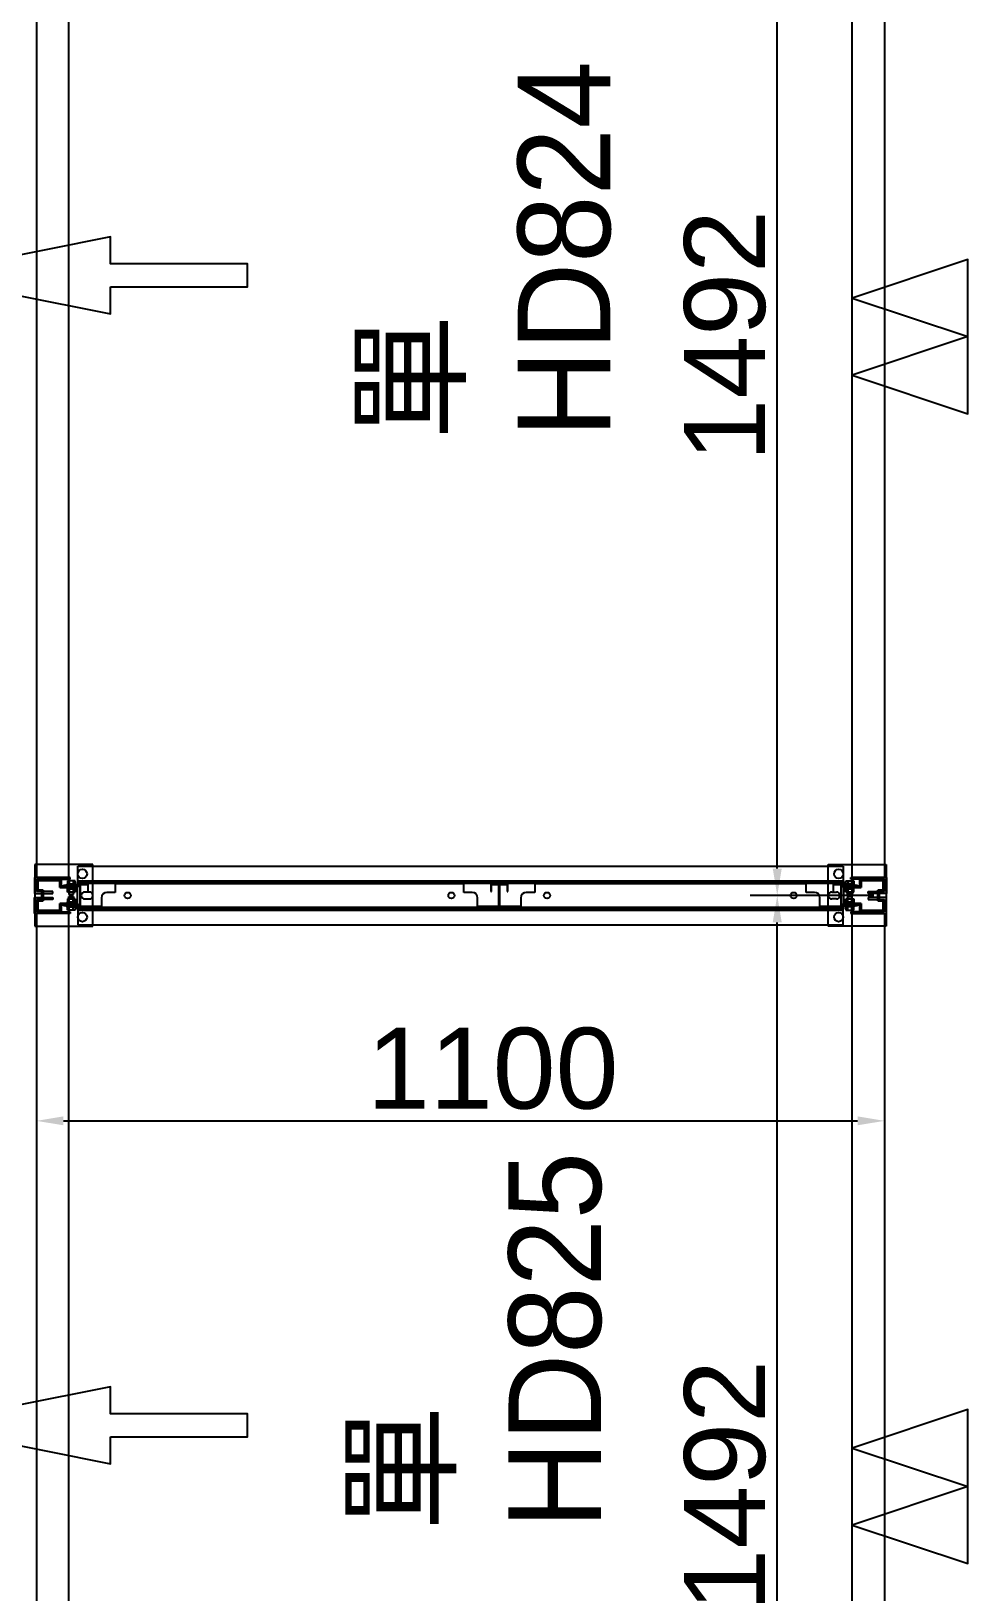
# Model space of a CAD drawing. Header units: millimetres. Extents: x 15382 to 37298, y 7351 to 31127.
# Drawn here: x 23911 to 25126, y 13956 to 15981 of the extents above; entities that cross this region are included whole.
import ezdxf

# ---------------------------------------------------------------- set-up
doc = ezdxf.new("R2010")
doc.units = ezdxf.units.MM
for name, color, linetype in [('111', 7, 'Continuous'), ('113', 3, 'Continuous'), ('114', 6, 'Continuous'), ('115', 30, 'Continuous'), ('116', 12, 'Continuous'), ('544-1', 40, 'Continuous'), ('M40', 3, 'Continuous'), ('M6', 7, 'Continuous'), ('動線', 6, 'Continuous'), ('文字', 7, 'Continuous'), ('標註', 252, 'Continuous')]:
    doc.layers.add(name, color=color, linetype=linetype)
doc.styles.get("Standard").update_dxf_attribs({"font": 'arial.ttf'})
doc.styles.add('新細明體', font='')
doc.styles.get('新細明體').set_extended_font_data('PMingLiU')
doc.dimstyles.new('ISO-25', dxfattribs={"dimtxt": 2.5, "dimasz": 2.5, "dimexe": 1.25, "dimexo": 0.625, "dimtad": 1, "dimtxsty": 'Standard', "dimcen": 2.5, "dimadec": 0, "dimazin": 0, "dimtfac": 1, "dimtmove": 0, "dimatfit": 3, "dimfxl": 1, "dimarcsym": 0})

# ---------------------------------------------------------------- blocks, each defined once
blk = doc.blocks.new('*D86')
at = {"layer": 'Defpoints', "color": 0, "transparency": 16777216}
for p in [(24878.4, 14859.4), (25010.5, 14859.4), (25010.5, 13367.4)]:
    blk.add_point(p, dxfattribs=at)
at = {"layer": '標註', "color": 0, "lineweight": -2, "transparency": 16777216}
for p, q in [((25003.5, 14859.4), (24843.4, 14859.4)), ((24878.4, 13402.4), (24878.4, 14824.4)), ((25003.5, 13367.4), (24843.4, 13367.4))]:
    blk.add_line(p, q, dxfattribs=at)
at = {"layer": '標註', "color": 0, "transparency": 16777216}
for points in [[(24872.5, 14824.4), (24884.2, 14824.4), (24878.4, 14859.4)], [(24872.5, 13402.4), (24884.2, 13402.4), (24878.4, 13367.4)]]:
    blk.add_solid(points, dxfattribs=at)
at = {"layer": '標註', "color": 0, "transparency": 16777216, "insert": (24810.8, 14093.5), "char_height": 105, "attachment_point": 5, "rotation": 90}
blk.add_mtext('1492', dxfattribs=at)
blk = doc.blocks.new('*D88')
at = {"layer": 'Defpoints', "color": 0, "transparency": 16777216}
for p in [(23917.5, 14801), (25017.5, 14801), (25017.5, 14567)]:
    blk.add_point(p, dxfattribs=at)
at = {"layer": '標註', "color": 0, "lineweight": -2, "transparency": 16777216}
for p, q in [((23917.5, 14794), (23917.5, 14532)), ((25017.5, 14794), (25017.5, 14532)), ((23952.5, 14567), (24982.5, 14567))]:
    blk.add_line(p, q, dxfattribs=at)
at = {"layer": '標註', "color": 0, "transparency": 16777216}
for points in [[(23952.5, 14572.8), (23952.5, 14561.2), (23917.5, 14567)], [(24982.5, 14572.8), (24982.5, 14561.2), (25017.5, 14567)]]:
    blk.add_solid(points, dxfattribs=at)
at = {"layer": '標註', "color": 0, "transparency": 16777216, "insert": (24509.3, 14634.6), "char_height": 105, "attachment_point": 5}
blk.add_mtext('1100', dxfattribs=at)
blk = doc.blocks.new('*D82')
at = {"layer": 'Defpoints', "color": 0, "transparency": 16777216}
for p in [(24878.4, 16351.4), (25010.5, 16351.4), (25010.5, 14859.4)]:
    blk.add_point(p, dxfattribs=at)
at = {"layer": '標註', "color": 0, "lineweight": -2, "transparency": 16777216}
for p, q in [((25003.5, 16351.4), (24843.4, 16351.4)), ((24878.4, 14894.4), (24878.4, 16316.4)), ((25003.5, 14859.4), (24843.4, 14859.4))]:
    blk.add_line(p, q, dxfattribs=at)
at = {"layer": '標註', "color": 0, "transparency": 16777216}
for points in [[(24872.5, 16316.4), (24884.2, 16316.4), (24878.4, 16351.4)], [(24872.5, 14894.4), (24884.2, 14894.4), (24878.4, 14859.4)]]:
    blk.add_solid(points, dxfattribs=at)
at = {"layer": '標註', "color": 0, "transparency": 16777216, "insert": (24810.8, 15585.5), "char_height": 105, "attachment_point": 5, "rotation": 90}
blk.add_mtext('1492', dxfattribs=at)

msp = doc.modelspace()

# ---------------------------------------------------------------- linework, layer by layer
at = {"layer": '111'}
for p, q in [((23970.527, 14876.998), (23970.527, 14875.398)), ((24964.527, 14876.998), (23970.527, 14876.998)), ((23970.527, 14841.798), (23970.527, 14876.998)), ((23970.527, 14876.998), (24964.527, 14876.998)), ((23970.527, 14875.398), (24964.527, 14875.398)), ((23986.027, 14863.898), (23980.027, 14863.898)), ((24949.027, 14863.898), (24955.027, 14863.898)), ((24964.527, 14875.398), (24964.527, 14876.998)), ((24964.527, 14876.998), (24964.527, 14841.798)), ((23970.527, 14841.798), (23970.527, 14843.398)), ((23970.527, 14843.398), (24964.527, 14843.398)), ((24964.527, 14841.798), (23970.527, 14841.798)), ((24964.527, 14841.798), (23970.527, 14841.798)), ((23975.527, 14859.398), (23975.527, 14859.398)), ((23980.027, 14854.898), (23986.027, 14854.898)), ((23990.527, 14859.398), (23990.527, 14859.398)), ((24944.527, 14859.398), (24944.527, 14859.398)), ((24955.027, 14854.898), (24949.027, 14854.898)), ((24959.527, 14859.398), (24959.527, 14859.398)), ((24964.527, 14843.398), (24964.527, 14841.798))]:
    msp.add_line(p, q, dxfattribs=at)
for centre, start, end in [((23980.027, 14859.398), 90, 180), ((23986.027, 14859.398), 0, 90), ((24949.027, 14859.398), 90, 180), ((24955.027, 14859.398), 0, 90), ((23980.027, 14859.398), 180, 270), ((23986.027, 14859.398), 270, 0), ((24949.027, 14859.398), 180, 270), ((24955.027, 14859.398), 270, 0)]:
    msp.add_arc(centre, 4.5, start, end, dxfattribs=at)
at = {"layer": '113'}
for p, q in [((23990.527, 14899.398), (23915.527, 14899.398)), ((23915.527, 14899.398), (23915.527, 14819.398)), ((23990.527, 14819.398), (23990.527, 14899.398)), ((24944.527, 14819.398), (24944.527, 14899.398)), ((24944.527, 14899.398), (25019.527, 14899.398)), ((25019.527, 14899.398), (25019.527, 14819.398)), ((23915.527, 14819.398), (23990.527, 14819.398)), ((25019.527, 14819.398), (24944.527, 14819.398))]:
    msp.add_line(p, q, dxfattribs=at)
at = {"layer": '113', "lineweight": -3}
for centre in [(23977.027, 14887.398), (24958.027, 14887.398), (23977.027, 14831.398), (24958.027, 14831.398)]:
    msp.add_circle(centre, 6, dxfattribs=at)
at = {"layer": '114'}
for points in [[(23959.527, 14882.898), (23959.527, 16327.898), (23917.527, 16327.898), (23917.527, 14882.898)], [(24975.527, 14882.898), (24975.527, 16327.898), (25017.527, 16327.898), (25017.527, 14882.898)], [(23959.527, 13390.898), (23959.527, 14835.898), (23917.527, 14835.898), (23917.527, 13390.898)], [(24975.527, 13390.898), (24975.527, 14835.898), (25017.527, 14835.898), (25017.527, 13390.898)]]:
    msp.add_lwpolyline(points, close=True, dxfattribs=at)
at = {"layer": '115'}
for p, q in [((23971.027, 14872.598), (23971.027, 14897.398)), ((23971.027, 14897.398), (24964.027, 14897.398)), ((24964.027, 14897.398), (24964.027, 14872.598)), ((23952.527, 14871.398), (23952.527, 14872.598)), ((23952.527, 14872.598), (23971.027, 14872.598)), ((23952.527, 14871.398), (23952.527, 14872.598)), ((23952.527, 14872.598), (23971.027, 14872.598)), ((23972.227, 14871.398), (23952.527, 14871.398)), ((23972.227, 14871.398), (23952.527, 14871.398)), ((23971.027, 14872.598), (23971.027, 14878.598)), ((23971.027, 14878.598), (24964.027, 14878.598)), ((24962.827, 14877.398), (23972.227, 14877.398)), ((23972.227, 14877.398), (23972.227, 14871.398)), ((24962.827, 14877.398), (23972.227, 14877.398)), ((23972.227, 14877.398), (23972.227, 14871.398)), ((24962.827, 14871.398), (24962.827, 14877.398)), ((24962.827, 14871.398), (24962.827, 14877.398)), ((24982.527, 14871.398), (24962.827, 14871.398)), ((24982.527, 14871.398), (24962.827, 14871.398)), ((24964.027, 14878.598), (24964.027, 14872.598)), ((24964.027, 14872.598), (24982.527, 14872.598)), ((24964.027, 14872.598), (24982.527, 14872.598)), ((24982.527, 14872.598), (24982.527, 14871.398)), ((24982.527, 14872.598), (24982.527, 14871.398)), ((23972.227, 14847.398), (23952.527, 14847.398)), ((23952.527, 14847.398), (23952.527, 14846.198)), ((23972.227, 14847.398), (23952.527, 14847.398)), ((23952.527, 14847.398), (23952.527, 14846.198)), ((23952.527, 14846.198), (23971.027, 14846.198)), ((23952.527, 14846.198), (23971.027, 14846.198)), ((23971.027, 14846.198), (23971.027, 14840.198)), ((23971.027, 14846.198), (23971.027, 14821.398)), ((23972.227, 14841.398), (23972.227, 14847.398)), ((23972.227, 14841.398), (23972.227, 14847.398)), ((24982.527, 14847.398), (24962.827, 14847.398)), ((24962.827, 14847.398), (24962.827, 14841.398)), ((24982.527, 14847.398), (24962.827, 14847.398)), ((24962.827, 14847.398), (24962.827, 14841.398)), ((24964.027, 14846.198), (24982.527, 14846.198)), ((24964.027, 14840.198), (24964.027, 14846.198)), ((24964.027, 14846.198), (24982.527, 14846.198)), ((24964.027, 14821.398), (24964.027, 14846.198)), ((24982.527, 14846.198), (24982.527, 14847.398)), ((24982.527, 14846.198), (24982.527, 14847.398)), ((23971.027, 14840.198), (24964.027, 14840.198)), ((24962.827, 14841.398), (23972.227, 14841.398)), ((24962.827, 14841.398), (23972.227, 14841.398)), ((23971.027, 14821.398), (24964.027, 14821.398))]:
    msp.add_line(p, q, dxfattribs=at)
at = {"layer": '115', "lineweight": -3}
for p, q in [((23959.027, 14872.598), (23966.027, 14872.598)), ((23959.027, 14871.398), (23959.027, 14872.598)), ((23966.027, 14871.398), (23959.027, 14871.398)), ((23962.527, 14872.598), (23966.027, 14872.598)), ((23962.527, 14871.398), (23962.527, 14872.598)), ((23966.027, 14871.398), (23962.527, 14871.398)), ((23966.027, 14872.598), (23966.027, 14871.398)), ((23966.027, 14872.598), (23966.027, 14871.398)), ((24976.027, 14872.598), (24969.027, 14872.598)), ((24969.027, 14872.598), (24969.027, 14871.398)), ((24972.527, 14872.598), (24969.027, 14872.598)), ((24969.027, 14872.598), (24969.027, 14871.398)), ((24969.027, 14871.398), (24976.027, 14871.398)), ((24969.027, 14871.398), (24972.527, 14871.398)), ((24972.527, 14871.398), (24972.527, 14872.598)), ((24976.027, 14871.398), (24976.027, 14872.598)), ((23966.027, 14847.398), (23959.027, 14847.398)), ((23959.027, 14847.398), (23959.027, 14846.198)), ((23959.027, 14846.198), (23966.027, 14846.198)), ((23966.027, 14847.398), (23962.527, 14847.398)), ((23962.527, 14847.398), (23962.527, 14846.198)), ((23962.527, 14846.198), (23966.027, 14846.198)), ((23966.027, 14846.198), (23966.027, 14847.398)), ((23966.027, 14846.198), (23966.027, 14847.398)), ((24969.027, 14846.198), (24969.027, 14847.398)), ((24969.027, 14847.398), (24976.027, 14847.398)), ((24969.027, 14846.198), (24969.027, 14847.398)), ((24969.027, 14847.398), (24972.527, 14847.398)), ((24976.027, 14846.198), (24969.027, 14846.198)), ((24972.527, 14846.198), (24969.027, 14846.198)), ((24972.527, 14847.398), (24972.527, 14846.198)), ((24976.027, 14847.398), (24976.027, 14846.198))]:
    msp.add_line(p, q, dxfattribs=at)
at = {"layer": '116'}
for p, q in [((23961.027, 14882.898), (23915.027, 14882.898)), ((23915.027, 14882.898), (23915.027, 14863.398)), ((23961.027, 14880.398), (23961.027, 14882.898)), ((24974.027, 14880.398), (24974.027, 14882.898)), ((24974.027, 14882.898), (25020.027, 14882.898)), ((24996.549, 14880.398), (24996.549, 14882.898)), ((25001.527, 14880.398), (25001.527, 14882.898)), ((25006.505, 14880.398), (25006.505, 14882.898)), ((25020.027, 14882.898), (25020.027, 14863.398)), ((23915.027, 14864.398), (23915.027, 14861.898)), ((23917.527, 14864.398), (23917.527, 14880.398)), ((23917.527, 14880.398), (23961.027, 14880.398)), ((23938.527, 14864.398), (23917.527, 14864.398)), ((23938.527, 14861.898), (23938.527, 14864.398)), ((25017.527, 14880.398), (24974.027, 14880.398)), ((24996.527, 14861.898), (24996.527, 14864.398)), ((24996.527, 14864.398), (25017.527, 14864.398)), ((25017.527, 14864.398), (25017.527, 14880.398)), ((25020.027, 14864.398), (25020.027, 14861.898)), ((23915.027, 14861.898), (23938.527, 14861.898)), ((23915.027, 14854.398), (23915.027, 14856.898)), ((23915.027, 14856.898), (23938.527, 14856.898)), ((23915.027, 14835.898), (23915.027, 14855.398)), ((23938.527, 14854.398), (23917.527, 14854.398)), ((23917.527, 14854.398), (23917.527, 14838.398)), ((23938.527, 14856.898), (23938.527, 14854.398)), ((25020.027, 14861.898), (24996.527, 14861.898)), ((25020.027, 14856.898), (24996.527, 14856.898)), ((24996.527, 14856.898), (24996.527, 14854.398)), ((24996.527, 14854.398), (25017.527, 14854.398)), ((25017.527, 14854.398), (25017.527, 14838.398)), ((25020.027, 14854.398), (25020.027, 14856.898)), ((25020.027, 14835.898), (25020.027, 14855.398)), ((23961.027, 14835.898), (23915.027, 14835.898)), ((23917.527, 14838.398), (23961.027, 14838.398)), ((23961.027, 14838.398), (23961.027, 14835.898)), ((25017.527, 14838.398), (24974.027, 14838.398)), ((24974.027, 14838.398), (24974.027, 14835.898)), ((24974.027, 14835.898), (25020.027, 14835.898))]:
    msp.add_line(p, q, dxfattribs=at)
at = {"layer": '116', "lineweight": -3}
for p, q in [((25006.505, 14882.898), (24996.549, 14882.898)), ((24996.549, 14882.898), (24996.549, 14880.398)), ((25001.527, 14882.898), (24996.549, 14882.898)), ((24996.549, 14882.898), (24996.549, 14880.398)), ((25001.527, 14880.398), (25001.527, 14882.898)), ((25006.505, 14880.398), (25006.505, 14882.898)), ((24996.549, 14880.398), (25006.505, 14880.398)), ((24996.549, 14880.398), (25001.527, 14880.398))]:
    msp.add_line(p, q, dxfattribs=at)
at = {"layer": '544-1'}
for p, q in [((23984.727, 14874.398), (23973.727, 14874.398)), ((23973.727, 14874.398), (23973.727, 14844.398)), ((23974.527, 14845.198), (23974.527, 14873.598)), ((23974.527, 14873.598), (23983.927, 14873.598)), ((23983.927, 14873.598), (23983.927, 14864.398)), ((23983.927, 14864.398), (23984.727, 14864.398)), ((23984.727, 14864.398), (23984.727, 14874.398)), ((24019.727, 14863.398), (24008.727, 14863.398)), ((24471.727, 14874.398), (24019.727, 14874.398)), ((24019.727, 14874.398), (24019.727, 14863.398)), ((24471.727, 14863.398), (24471.727, 14874.398)), ((24482.727, 14863.398), (24471.727, 14863.398)), ((24517.727, 14874.398), (24506.727, 14874.398)), ((24506.727, 14874.398), (24506.727, 14864.398)), ((24506.727, 14864.398), (24507.527, 14864.398)), ((24507.527, 14864.398), (24507.527, 14873.598)), ((24507.527, 14873.598), (24516.927, 14873.598)), ((24516.927, 14873.598), (24516.927, 14845.198)), ((24517.727, 14844.398), (24517.727, 14874.398)), ((24528.727, 14874.398), (24517.727, 14874.398)), ((24517.727, 14874.398), (24517.727, 14844.398)), ((24518.527, 14845.198), (24518.527, 14873.598)), ((24518.527, 14873.598), (24527.927, 14873.598)), ((24527.927, 14873.598), (24527.927, 14864.398)), ((24527.927, 14864.398), (24528.727, 14864.398)), ((24528.727, 14864.398), (24528.727, 14874.398)), ((24563.727, 14863.398), (24552.727, 14863.398)), ((24915.727, 14874.398), (24563.727, 14874.398)), ((24563.727, 14874.398), (24563.727, 14863.398)), ((24915.727, 14863.398), (24915.727, 14874.398)), ((24926.727, 14863.398), (24915.727, 14863.398)), ((24961.727, 14874.398), (24950.727, 14874.398)), ((24950.727, 14874.398), (24950.727, 14864.398)), ((24950.727, 14864.398), (24951.527, 14864.398)), ((24951.527, 14864.398), (24951.527, 14873.598)), ((24951.527, 14873.598), (24960.927, 14873.598)), ((24960.927, 14873.598), (24960.927, 14845.198)), ((24961.727, 14844.398), (24961.727, 14874.398)), ((23973.727, 14845.198), (23973.727, 14844.398)), ((23973.727, 14844.398), (24517.727, 14844.398)), ((23973.727, 14844.398), (23974.527, 14844.398)), ((24001.727, 14845.198), (23974.527, 14845.198)), ((24001.727, 14856.398), (24001.727, 14845.198)), ((24489.727, 14845.198), (24489.727, 14856.398)), ((24516.927, 14845.198), (24489.727, 14845.198)), ((24517.727, 14845.198), (24517.727, 14844.398)), ((24517.727, 14844.398), (24961.727, 14844.398)), ((24517.727, 14844.398), (24518.527, 14844.398)), ((24545.727, 14845.198), (24518.527, 14845.198)), ((24545.727, 14856.398), (24545.727, 14845.198)), ((24933.727, 14845.198), (24933.727, 14856.398)), ((24960.927, 14845.198), (24933.727, 14845.198))]:
    msp.add_line(p, q, dxfattribs=at)
for centre in [(24035.727, 14859.398), (24455.727, 14859.398), (24579.727, 14859.398), (24899.727, 14859.398)]:
    msp.add_circle(centre, 4, dxfattribs=at)
for centre, start, end in [((24008.727, 14856.398), 90, 180), ((24482.727, 14856.398), 0, 90), ((24552.727, 14856.398), 90, 180), ((24926.727, 14856.398), 0, 90)]:
    msp.add_arc(centre, 7, start, end, dxfattribs=at)
at = {"layer": 'M40'}
for p, q in [((23949.527, 14880.398), (23917.527, 14880.398)), ((23917.527, 14880.398), (23917.527, 14864.898)), ((23917.527, 14864.898), (23917.527, 14880.398)), ((23917.527, 14880.398), (23949.527, 14880.398)), ((23917.527, 14864.898), (23924.527, 14864.898)), ((23924.527, 14864.898), (23917.527, 14864.898)), ((23919.127, 14866.498), (23919.127, 14878.798)), ((23919.127, 14878.798), (23947.927, 14878.798)), ((23947.927, 14878.798), (23919.127, 14878.798)), ((23919.127, 14878.798), (23919.127, 14866.498)), ((23926.127, 14866.498), (23919.127, 14866.498)), ((23919.127, 14866.498), (23926.127, 14866.498)), ((23924.527, 14864.898), (23924.527, 14853.898)), ((23924.527, 14853.898), (23924.527, 14864.898)), ((23926.127, 14852.298), (23926.127, 14866.498)), ((23926.127, 14866.498), (23926.127, 14852.298)), ((23947.927, 14878.798), (23947.927, 14869.798)), ((23947.927, 14869.798), (23947.927, 14878.798)), ((23947.927, 14871.398), (23947.927, 14869.798)), ((23947.927, 14869.798), (23970.527, 14869.798)), ((23947.927, 14869.798), (23949.527, 14869.798)), ((23970.527, 14869.798), (23947.927, 14869.798)), ((23949.527, 14871.398), (23949.527, 14880.398)), ((23949.527, 14880.398), (23949.527, 14871.398)), ((23970.527, 14871.398), (23949.527, 14871.398)), ((23949.527, 14871.398), (23970.527, 14871.398)), ((23959.027, 14871.398), (23959.027, 14869.798)), ((23962.527, 14871.398), (23962.527, 14869.798)), ((23966.027, 14871.398), (23966.027, 14869.798)), ((23970.527, 14869.798), (23970.527, 14871.398)), ((23970.527, 14871.398), (23970.527, 14869.798)), ((24964.527, 14869.798), (24964.527, 14871.398)), ((24964.527, 14871.398), (24985.527, 14871.398)), ((24985.527, 14871.398), (24964.527, 14871.398)), ((24964.527, 14871.398), (24964.527, 14869.798)), ((24987.127, 14869.798), (24964.527, 14869.798)), ((24964.527, 14869.798), (24987.127, 14869.798)), ((24969.027, 14871.398), (24969.027, 14869.798)), ((24972.527, 14871.398), (24972.527, 14869.798)), ((24976.027, 14871.398), (24976.027, 14869.798)), ((24985.527, 14871.398), (24985.527, 14880.398)), ((24985.527, 14880.398), (25017.527, 14880.398)), ((25017.527, 14880.398), (24985.527, 14880.398)), ((24985.527, 14880.398), (24985.527, 14871.398)), ((24987.127, 14869.798), (24985.527, 14869.798)), ((25015.927, 14878.798), (24987.127, 14878.798)), ((24987.127, 14878.798), (24987.127, 14869.798)), ((24987.127, 14869.798), (24987.127, 14878.798)), ((24987.127, 14878.798), (25015.927, 14878.798)), ((24987.127, 14871.398), (24987.127, 14869.798)), ((24998.277, 14878.798), (24998.277, 14880.398)), ((25001.527, 14878.798), (25001.527, 14880.398)), ((25004.777, 14878.798), (25004.777, 14880.398)), ((25008.927, 14852.298), (25008.927, 14866.498)), ((25008.927, 14866.498), (25015.927, 14866.498)), ((25015.927, 14866.498), (25008.927, 14866.498)), ((25008.927, 14866.498), (25008.927, 14852.298)), ((25017.527, 14864.898), (25010.527, 14864.898)), ((25010.527, 14864.898), (25010.527, 14853.898)), ((25010.527, 14853.898), (25010.527, 14864.898)), ((25010.527, 14864.898), (25017.527, 14864.898)), ((25015.927, 14866.498), (25015.927, 14878.798)), ((25015.927, 14878.798), (25015.927, 14866.498)), ((25017.527, 14880.398), (25017.527, 14864.898)), ((25017.527, 14864.898), (25017.527, 14880.398)), ((23924.527, 14853.898), (23917.527, 14853.898)), ((23917.527, 14853.898), (23917.527, 14838.398)), ((23917.527, 14838.398), (23917.527, 14853.898)), ((23917.527, 14853.898), (23924.527, 14853.898)), ((23919.127, 14839.998), (23919.127, 14852.298)), ((23919.127, 14852.298), (23926.127, 14852.298)), ((23926.127, 14852.298), (23919.127, 14852.298)), ((23919.127, 14852.298), (23919.127, 14839.998)), ((23970.527, 14848.998), (23947.927, 14848.998)), ((23947.927, 14848.998), (23947.927, 14839.998)), ((23947.927, 14847.398), (23947.927, 14848.998)), ((23947.927, 14848.998), (23970.527, 14848.998)), ((23947.927, 14839.998), (23947.927, 14848.998)), ((23947.927, 14848.998), (23949.527, 14848.998)), ((23949.527, 14838.398), (23949.527, 14847.398)), ((23949.527, 14847.398), (23970.527, 14847.398)), ((23970.527, 14847.398), (23949.527, 14847.398)), ((23949.527, 14847.398), (23949.527, 14838.398)), ((23959.027, 14848.998), (23959.027, 14847.398)), ((23962.527, 14848.998), (23962.527, 14847.398)), ((23966.027, 14848.998), (23966.027, 14847.398)), ((23970.527, 14847.398), (23970.527, 14848.998)), ((23970.527, 14848.998), (23970.527, 14847.398)), ((24964.527, 14847.398), (24964.527, 14848.998)), ((24964.527, 14848.998), (24987.127, 14848.998)), ((24987.127, 14848.998), (24964.527, 14848.998)), ((24964.527, 14848.998), (24964.527, 14847.398)), ((24985.527, 14847.398), (24964.527, 14847.398)), ((24964.527, 14847.398), (24985.527, 14847.398)), ((24969.027, 14848.998), (24969.027, 14847.398)), ((24972.527, 14848.998), (24972.527, 14847.398)), ((24976.027, 14848.998), (24976.027, 14847.398)), ((24987.127, 14848.998), (24985.527, 14848.998)), ((24985.527, 14838.398), (24985.527, 14847.398)), ((24985.527, 14847.398), (24985.527, 14838.398)), ((24987.127, 14848.998), (24987.127, 14839.998)), ((24987.127, 14847.398), (24987.127, 14848.998)), ((24987.127, 14839.998), (24987.127, 14848.998)), ((25010.527, 14853.898), (25008.927, 14853.898)), ((25015.927, 14852.298), (25008.927, 14852.298)), ((25008.927, 14852.298), (25015.927, 14852.298)), ((25010.527, 14853.898), (25017.527, 14853.898)), ((25017.527, 14853.898), (25010.527, 14853.898)), ((25015.927, 14839.998), (25015.927, 14852.298)), ((25015.927, 14852.298), (25015.927, 14839.998)), ((25017.527, 14853.898), (25017.527, 14838.398)), ((25017.527, 14838.398), (25017.527, 14853.898)), ((23917.527, 14838.398), (23949.527, 14838.398)), ((23949.527, 14838.398), (23917.527, 14838.398)), ((23947.927, 14839.998), (23919.127, 14839.998)), ((23919.127, 14839.998), (23947.927, 14839.998)), ((25017.527, 14838.398), (24985.527, 14838.398)), ((24985.527, 14838.398), (25017.527, 14838.398)), ((24987.127, 14839.998), (25015.927, 14839.998)), ((25015.927, 14839.998), (24987.127, 14839.998))]:
    msp.add_line(p, q, dxfattribs=at)
at = {"layer": 'M40', "lineweight": -3}
for p, q in [((23959.027, 14871.398), (23966.027, 14871.398)), ((23959.027, 14869.798), (23959.027, 14871.398)), ((23966.027, 14869.798), (23959.027, 14869.798)), ((23962.527, 14871.398), (23966.027, 14871.398)), ((23962.527, 14869.798), (23962.527, 14871.398)), ((23966.027, 14869.798), (23962.527, 14869.798)), ((23966.027, 14871.398), (23966.027, 14869.798)), ((23966.027, 14871.398), (23966.027, 14869.798)), ((24976.027, 14871.398), (24969.027, 14871.398)), ((24969.027, 14871.398), (24969.027, 14869.798)), ((24972.527, 14871.398), (24969.027, 14871.398)), ((24969.027, 14871.398), (24969.027, 14869.798)), ((24969.027, 14869.798), (24976.027, 14869.798)), ((24969.027, 14869.798), (24972.527, 14869.798)), ((24972.527, 14869.798), (24972.527, 14871.398)), ((24976.027, 14869.798), (24976.027, 14871.398)), ((25004.777, 14880.398), (24998.277, 14880.398)), ((24998.277, 14880.398), (24998.277, 14878.798)), ((25001.527, 14880.398), (24998.277, 14880.398)), ((24998.277, 14880.398), (24998.277, 14878.798)), ((24998.277, 14878.798), (25004.777, 14878.798)), ((24998.277, 14878.798), (25001.527, 14878.798)), ((25001.527, 14878.798), (25001.527, 14880.398)), ((25004.777, 14878.798), (25004.777, 14880.398)), ((25008.927, 14853.898), (25008.927, 14864.898)), ((25008.927, 14864.898), (25010.527, 14864.898)), ((25010.527, 14864.898), (25010.527, 14853.898)), ((23966.027, 14848.998), (23959.027, 14848.998)), ((23959.027, 14848.998), (23959.027, 14847.398)), ((23959.027, 14847.398), (23966.027, 14847.398)), ((23966.027, 14848.998), (23962.527, 14848.998)), ((23962.527, 14848.998), (23962.527, 14847.398)), ((23962.527, 14847.398), (23966.027, 14847.398)), ((23966.027, 14847.398), (23966.027, 14848.998)), ((23966.027, 14847.398), (23966.027, 14848.998)), ((24969.027, 14847.398), (24969.027, 14848.998)), ((24969.027, 14848.998), (24976.027, 14848.998)), ((24969.027, 14847.398), (24969.027, 14848.998)), ((24969.027, 14848.998), (24972.527, 14848.998)), ((24976.027, 14847.398), (24969.027, 14847.398)), ((24972.527, 14847.398), (24969.027, 14847.398)), ((24972.527, 14848.998), (24972.527, 14847.398)), ((24976.027, 14848.998), (24976.027, 14847.398)), ((25008.927, 14859.398), (25008.927, 14853.898)), ((25010.527, 14859.398), (25008.927, 14859.398)), ((25010.527, 14853.898), (25008.927, 14853.898)), ((25008.927, 14853.898), (25010.527, 14853.898)), ((25010.527, 14853.898), (25010.527, 14859.398))]:
    msp.add_line(p, q, dxfattribs=at)
at = {"layer": 'M6'}
for p, q in [((23957.527, 14874.298), (23955.527, 14872.798)), ((23955.527, 14872.798), (23955.527, 14872.598)), ((23955.527, 14872.598), (23959.527, 14872.598)), ((23956.527, 14869.598), (23956.527, 14869.798)), ((23956.527, 14869.798), (23968.527, 14869.798)), ((23957.527, 14868.098), (23956.527, 14869.598)), ((23967.527, 14878.598), (23957.527, 14878.598)), ((23957.527, 14878.598), (23957.527, 14874.298)), ((23967.527, 14878.598), (23957.527, 14878.598)), ((23957.527, 14878.598), (23957.527, 14874.298)), ((23957.527, 14874.298), (23967.527, 14874.298)), ((23957.527, 14863.798), (23957.527, 14868.098)), ((23957.527, 14868.098), (23967.527, 14868.098)), ((23957.527, 14863.798), (23957.527, 14868.098)), ((23957.527, 14863.798), (23957.527, 14868.098)), ((23957.527, 14868.098), (23965.027, 14868.098)), ((23967.527, 14863.798), (23957.527, 14863.798)), ((23967.527, 14863.798), (23957.527, 14863.798)), ((23965.027, 14863.798), (23957.527, 14863.798)), ((23959.527, 14872.598), (23959.527, 14860.598)), ((23960.027, 14878.598), (23960.027, 14874.298)), ((23967.527, 14868.098), (23960.027, 14868.098)), ((23960.027, 14868.098), (23960.027, 14863.798)), ((23960.027, 14863.798), (23967.527, 14863.798)), ((23965.027, 14878.598), (23965.027, 14874.298)), ((23965.027, 14868.098), (23965.027, 14863.798)), ((23965.527, 14860.598), (23965.527, 14872.598)), ((23965.527, 14872.598), (23969.527, 14872.598)), ((23967.527, 14874.298), (23967.527, 14878.598)), ((23967.527, 14874.298), (23967.527, 14878.598)), ((23969.527, 14872.798), (23967.527, 14874.298)), ((23968.527, 14869.598), (23967.527, 14868.098)), ((23967.527, 14868.098), (23967.527, 14863.798)), ((23967.527, 14868.098), (23967.527, 14863.798)), ((23967.527, 14863.798), (23967.527, 14868.098)), ((23968.527, 14869.798), (23968.527, 14869.598)), ((23969.527, 14872.598), (23969.527, 14872.798)), ((24965.527, 14872.798), (24967.527, 14874.298)), ((24965.527, 14872.598), (24965.527, 14872.798)), ((24969.527, 14872.598), (24965.527, 14872.598)), ((24978.527, 14869.798), (24966.527, 14869.798)), ((24966.527, 14869.798), (24966.527, 14869.598)), ((24966.527, 14869.598), (24967.527, 14868.098)), ((24967.527, 14874.298), (24967.527, 14878.598)), ((24967.527, 14878.598), (24977.527, 14878.598)), ((24967.527, 14874.298), (24967.527, 14878.598)), ((24967.527, 14878.598), (24977.527, 14878.598)), ((24977.527, 14874.298), (24967.527, 14874.298)), ((24967.527, 14868.098), (24967.527, 14863.798)), ((24977.527, 14868.098), (24967.527, 14868.098)), ((24967.527, 14868.098), (24967.527, 14863.798)), ((24967.527, 14863.798), (24967.527, 14868.098)), ((24967.527, 14868.098), (24975.027, 14868.098)), ((24967.527, 14863.798), (24977.527, 14863.798)), ((24967.527, 14863.798), (24977.527, 14863.798)), ((24975.027, 14863.798), (24967.527, 14863.798)), ((24969.527, 14860.598), (24969.527, 14872.598)), ((24970.027, 14878.598), (24970.027, 14874.298)), ((24977.527, 14868.098), (24970.027, 14868.098)), ((24970.027, 14868.098), (24970.027, 14863.798)), ((24970.027, 14863.798), (24977.527, 14863.798)), ((24975.027, 14878.598), (24975.027, 14874.298)), ((24975.027, 14868.098), (24975.027, 14863.798)), ((24975.527, 14872.598), (24975.527, 14860.598)), ((24979.527, 14872.598), (24975.527, 14872.598)), ((24977.527, 14878.598), (24977.527, 14874.298)), ((24977.527, 14878.598), (24977.527, 14874.298)), ((24977.527, 14874.298), (24979.527, 14872.798)), ((24977.527, 14868.098), (24978.527, 14869.598)), ((24977.527, 14863.798), (24977.527, 14868.098)), ((24977.527, 14863.798), (24977.527, 14868.098)), ((24977.527, 14863.798), (24977.527, 14868.098)), ((24978.527, 14869.598), (24978.527, 14869.798)), ((24979.527, 14872.798), (24979.527, 14872.598)), ((23955.527, 14845.998), (23955.527, 14846.198)), ((23955.527, 14846.198), (23959.527, 14846.198)), ((23957.527, 14844.498), (23955.527, 14845.998)), ((23957.527, 14850.698), (23956.527, 14849.198)), ((23956.527, 14849.198), (23956.527, 14848.998)), ((23956.527, 14848.998), (23968.527, 14848.998)), ((23967.527, 14854.998), (23957.527, 14854.998)), ((23957.527, 14854.998), (23957.527, 14850.698)), ((23967.527, 14854.998), (23957.527, 14854.998)), ((23957.527, 14854.998), (23957.527, 14850.698)), ((23957.527, 14854.998), (23957.527, 14850.698)), ((23965.027, 14854.998), (23957.527, 14854.998)), ((23957.527, 14850.698), (23967.527, 14850.698)), ((23957.527, 14850.698), (23965.027, 14850.698)), ((23957.527, 14840.198), (23957.527, 14844.498)), ((23957.527, 14844.498), (23967.527, 14844.498)), ((23957.527, 14840.198), (23957.527, 14844.498)), ((23959.527, 14860.598), (23965.527, 14860.598)), ((23959.527, 14846.198), (23959.527, 14858.198)), ((23959.527, 14858.198), (23965.527, 14858.198)), ((23960.027, 14850.698), (23960.027, 14854.998)), ((23960.027, 14854.998), (23967.527, 14854.998)), ((23967.527, 14850.698), (23960.027, 14850.698)), ((23960.027, 14840.198), (23960.027, 14844.498)), ((23965.027, 14850.698), (23965.027, 14854.998)), ((23965.027, 14840.198), (23965.027, 14844.498)), ((23965.527, 14858.198), (23965.527, 14846.198)), ((23965.527, 14846.198), (23969.527, 14846.198)), ((23967.527, 14850.698), (23967.527, 14854.998)), ((23967.527, 14850.698), (23967.527, 14854.998)), ((23967.527, 14854.998), (23967.527, 14850.698)), ((23968.527, 14849.198), (23967.527, 14850.698)), ((23969.527, 14845.998), (23967.527, 14844.498)), ((23967.527, 14844.498), (23967.527, 14840.198)), ((23967.527, 14844.498), (23967.527, 14840.198)), ((23968.527, 14848.998), (23968.527, 14849.198)), ((23969.527, 14846.198), (23969.527, 14845.998)), ((24969.527, 14846.198), (24965.527, 14846.198)), ((24965.527, 14846.198), (24965.527, 14845.998)), ((24965.527, 14845.998), (24967.527, 14844.498)), ((24966.527, 14849.198), (24967.527, 14850.698)), ((24966.527, 14848.998), (24966.527, 14849.198)), ((24978.527, 14848.998), (24966.527, 14848.998)), ((24967.527, 14850.698), (24967.527, 14854.998)), ((24967.527, 14854.998), (24977.527, 14854.998)), ((24967.527, 14850.698), (24967.527, 14854.998)), ((24967.527, 14854.998), (24977.527, 14854.998)), ((24967.527, 14854.998), (24967.527, 14850.698)), ((24975.027, 14854.998), (24967.527, 14854.998)), ((24977.527, 14850.698), (24967.527, 14850.698)), ((24967.527, 14850.698), (24975.027, 14850.698)), ((24967.527, 14844.498), (24967.527, 14840.198)), ((24977.527, 14844.498), (24967.527, 14844.498)), ((24967.527, 14844.498), (24967.527, 14840.198)), ((24975.527, 14860.598), (24969.527, 14860.598)), ((24975.527, 14858.198), (24969.527, 14858.198)), ((24969.527, 14858.198), (24969.527, 14846.198)), ((24970.027, 14850.698), (24970.027, 14854.998)), ((24970.027, 14854.998), (24977.527, 14854.998)), ((24977.527, 14850.698), (24970.027, 14850.698)), ((24970.027, 14840.198), (24970.027, 14844.498)), ((24975.027, 14850.698), (24975.027, 14854.998)), ((24975.027, 14840.198), (24975.027, 14844.498)), ((24975.527, 14846.198), (24975.527, 14858.198)), ((24979.527, 14846.198), (24975.527, 14846.198)), ((24977.527, 14854.998), (24977.527, 14850.698)), ((24977.527, 14854.998), (24977.527, 14850.698)), ((24977.527, 14854.998), (24977.527, 14850.698)), ((24977.527, 14850.698), (24978.527, 14849.198)), ((24977.527, 14844.498), (24979.527, 14845.998)), ((24977.527, 14840.198), (24977.527, 14844.498)), ((24977.527, 14840.198), (24977.527, 14844.498)), ((24978.527, 14849.198), (24978.527, 14848.998)), ((24979.527, 14845.998), (24979.527, 14846.198)), ((23967.527, 14840.198), (23957.527, 14840.198)), ((23967.527, 14840.198), (23957.527, 14840.198)), ((24967.527, 14840.198), (24977.527, 14840.198)), ((24967.527, 14840.198), (24977.527, 14840.198))]:
    msp.add_line(p, q, dxfattribs=at)
at = {"layer": '動線', "lineweight": -3}
for points in [[(24013.652, 15648.943), (24191.289, 15648.943), (24191.289, 15678.943), (24013.652, 15678.943), (24013.652, 15713.943), (23763.652, 15663.943), (24013.652, 15613.943), (24013.652, 15648.943)], [(24975.527, 15634.506), (25125.527, 15584.506), (25125.527, 15684.506), (24975.527, 15634.506)], [(24975.527, 15534.506), (25125.527, 15484.506), (25125.527, 15584.506), (24975.527, 15534.506)], [(24013.652, 14156.943), (24191.289, 14156.943), (24191.289, 14186.943), (24013.652, 14186.943), (24013.652, 14221.943), (23763.652, 14171.943), (24013.652, 14121.943), (24013.652, 14156.943)], [(24975.527, 14142.506), (25125.527, 14092.506), (25125.527, 14192.506), (24975.527, 14142.506)], [(24975.527, 14042.506), (25125.527, 13992.506), (25125.527, 14092.506), (24975.527, 14042.506)]]:
    msp.add_lwpolyline(points, dxfattribs=at)

# ---------------------------------------------------------------- texts
at = {"layer": '文字', "color": 7, "style": '新細明體'}
for s, p in [('HD824', (24661.713, 15453.48)), ('HD825', (24649.734, 14037.94))]:
    msp.add_text(s, height=120, rotation=90, dxfattribs=at).set_placement(p)
at = {"layer": '文字', "color": 8, "style": '新細明體'}
for p in [(24461.365, 15450.166), (24449.036, 14034.626)]:
    msp.add_text('單', height=120, rotation=90, dxfattribs=at).set_placement(p)

# ---------------------------------------------------------------- dimensions: what is measured, and where the dimension line sits
at = {"layer": '標註', "color": 8}
for base, p1, p2, picture, middle in [((24878.372, 16351.398), (25010.527, 14859.398), (25010.527, 16351.398), '*D82', (24878.372, 15585.463)), ((24878.372, 14859.398), (25010.527, 13367.398), (25010.527, 14859.398), '*D86', (24878.372, 14093.463))]:
    dim = msp.add_linear_dim(base=base, p1=p1, p2=p2, angle=90, dimstyle='ISO-25', override={"dimscale": 70, "dimtxt": 1.5, "dimasz": 0.5, "dimexe": 0.5, "dimexo": 0.1, "dimgap": 0.2}, dxfattribs=at)
    dim.commit()
    dim.dimension.update_dxf_attribs({"geometry": picture, "text_midpoint": middle, "dimtype": 160})
dim = msp.add_linear_dim(base=(25017.527, 14566.998), p1=(23917.527, 14800.991), p2=(25017.527, 14800.991), dimstyle='ISO-25', override={"dimscale": 70, "dimtxt": 1.5, "dimasz": 0.5, "dimexe": 0.5, "dimexo": 0.1, "dimgap": 0.2}, dxfattribs=at)
dim.commit()
dim.dimension.update_dxf_attribs({"geometry": '*D88', "text_midpoint": (24509.297, 14566.998), "dimtype": 160})

doc.saveas('drawing.dxf')
